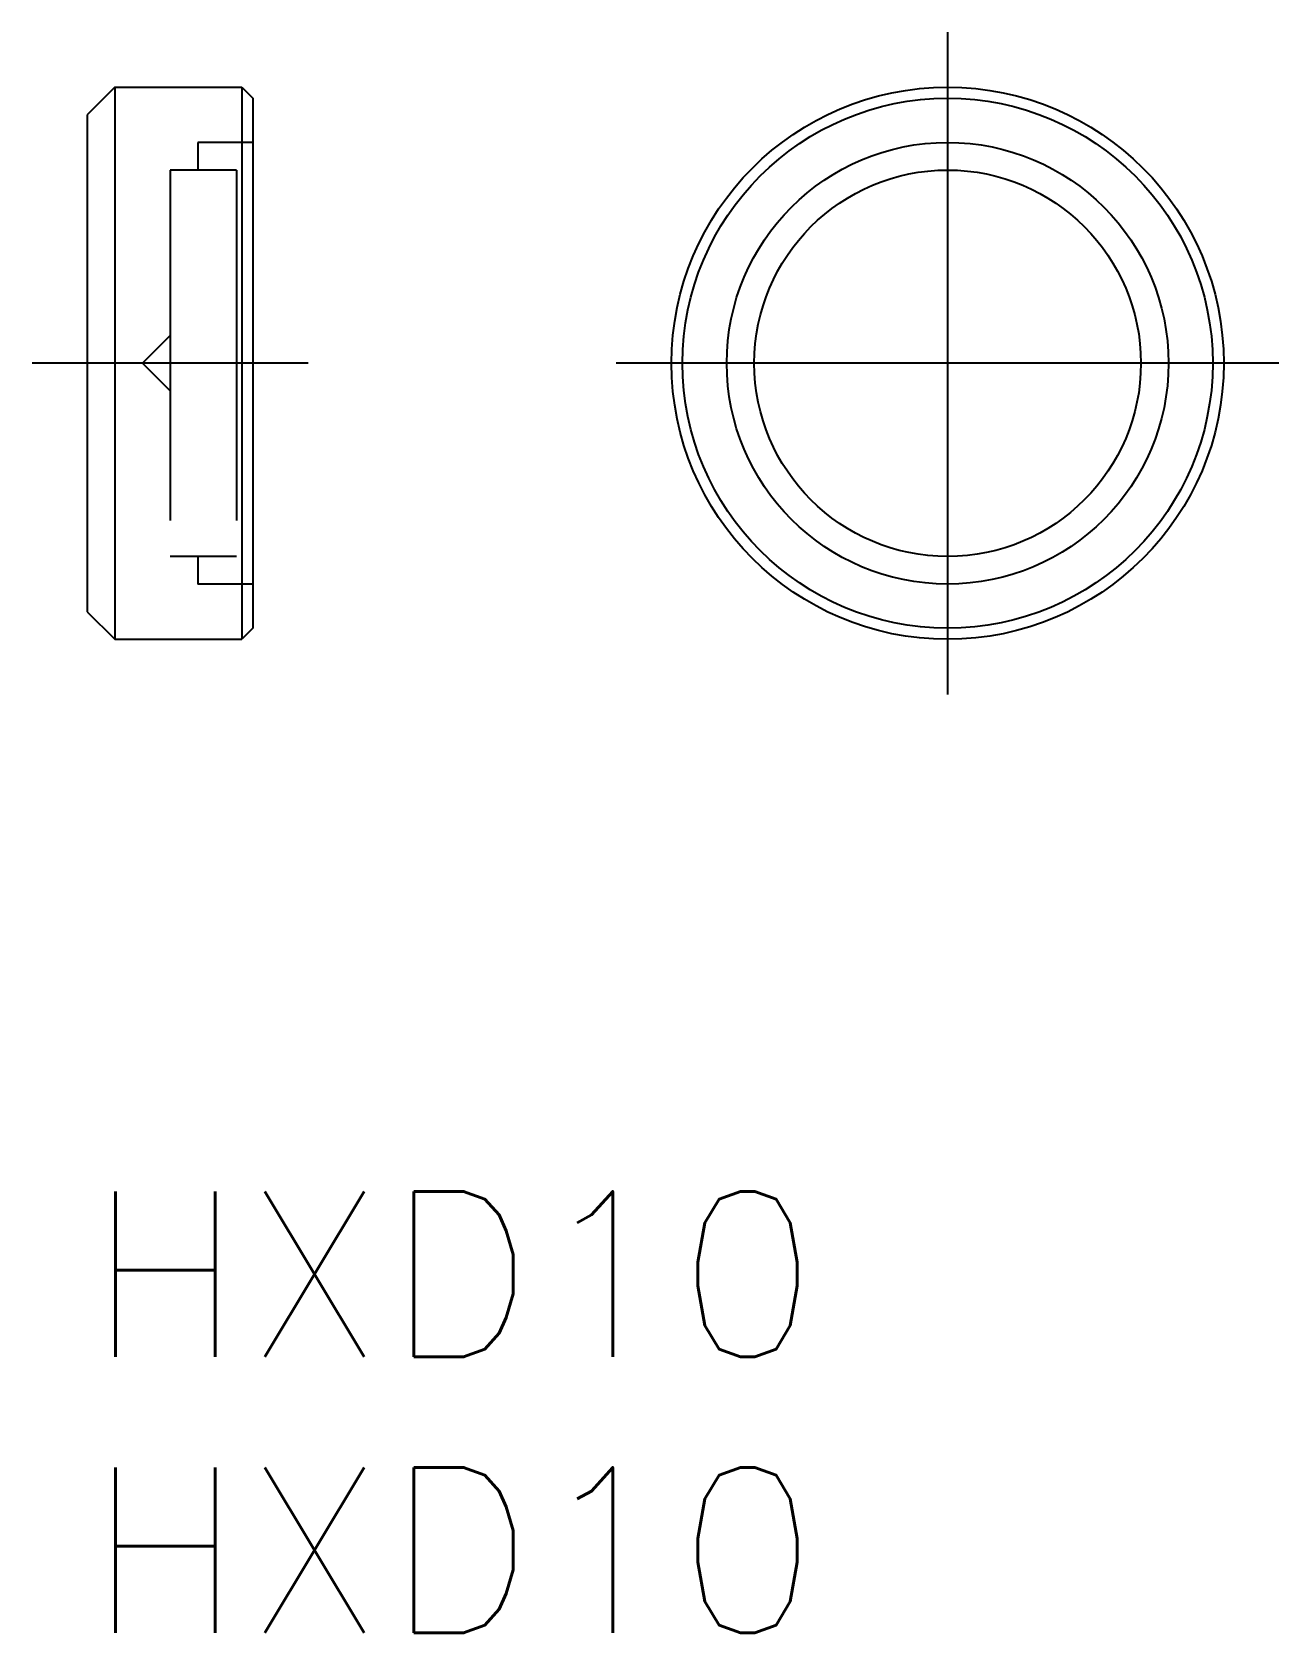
# Model space of a CAD drawing. Extents: x -1 to 21.6, y -8 to 21.
import ezdxf

# ---------------------------------------------------------------- set-up
doc = ezdxf.new("R2010")
doc.units = 0
doc.header["$LTSCALE"] = 0.5
doc.linetypes.add('CENTER', pattern=[50.8, 31.75, -6.35, 6.35, -6.35])
doc.linetypes.add('DASHED', pattern=[19.05, 12.7, -6.35])
for name, color, linetype in [('MSM_CENTER', 1, 'CENTER'), ('MSM_CONTINUOUS', 7, 'CONTINUOUS'), ('MSM_DASHED', 4, 'DASHED'), ('MSM_PART_NUMBER', 7, 'CONTINUOUS')]:
    doc.layers.add(name, color=color, linetype=linetype)
doc.styles.get("Standard").update_dxf_attribs({"font": 'txt.shx', "height": 1, "bigfont": 'bigfont.shx'})

# ---------------------------------------------------------------- blocks, each defined once
blk = doc.blocks.new('*U2')
at = {"layer": 'MSM_PART_NUMBER'}
blk.add_text('HXD10', height=3, dxfattribs=at).set_placement((0, -3))
blk = doc.blocks.new('*U3')
at = {"layer": 'MSM_PART_NUMBER'}
blk.add_text('HXD10', height=3, dxfattribs=at).set_placement((0, -8))

msp = doc.modelspace()

# ---------------------------------------------------------------- linework, layer by layer
at = {"layer": 'MSM_CENTER'}
for p, q in [((15.579, 21), (15.579, 9)), ((4, 15), (-1, 15)), ((21.579, 15), (9.579, 15))]:
    msp.add_line(p, q, dxfattribs=at)
at = {"layer": 'MSM_CONTINUOUS'}
for p, q in [((0.5, 20), (0, 19.5)), ((0.5, 20), (2.8, 20)), ((0.5, 20), (0.5, 10)), ((2.8, 20), (3, 19.8)), ((2.8, 20), (2.8, 10)), ((3, 19.8), (3, 10.2)), ((0, 19.5), (0, 10.5)), ((0, 10.5), (0.5, 10)), ((3, 10.2), (2.8, 10)), ((0.5, 10), (2.8, 10))]:
    msp.add_line(p, q, dxfattribs=at)
for radius in [5, 4.8, 4, 3.5]:
    msp.add_circle((15.579, 15), radius, dxfattribs=at)
at = {"layer": 'MSM_DASHED'}
for p, q in [((3, 19), (2, 19)), ((2, 19), (2, 18.5)), ((2.7, 18.5), (1.5, 18.5)), ((1.5, 18.5), (1.5, 11.5)), ((2.7, 18.5), (2.7, 11.5)), ((1.5, 15.5), (1, 15)), ((1, 15), (1.5, 14.5)), ((2.7, 11.5), (1.5, 11.5)), ((2, 11.5), (2, 11)), ((3, 11), (2, 11))]:
    msp.add_line(p, q, dxfattribs=at)

# ---------------------------------------------------------------- block references
at = {"layer": 'MSM_CONTINUOUS'}
for name in ['*U2', '*U3']:
    msp.add_blockref(name, (0, 0), dxfattribs=at)

doc.saveas('drawing.dxf')
